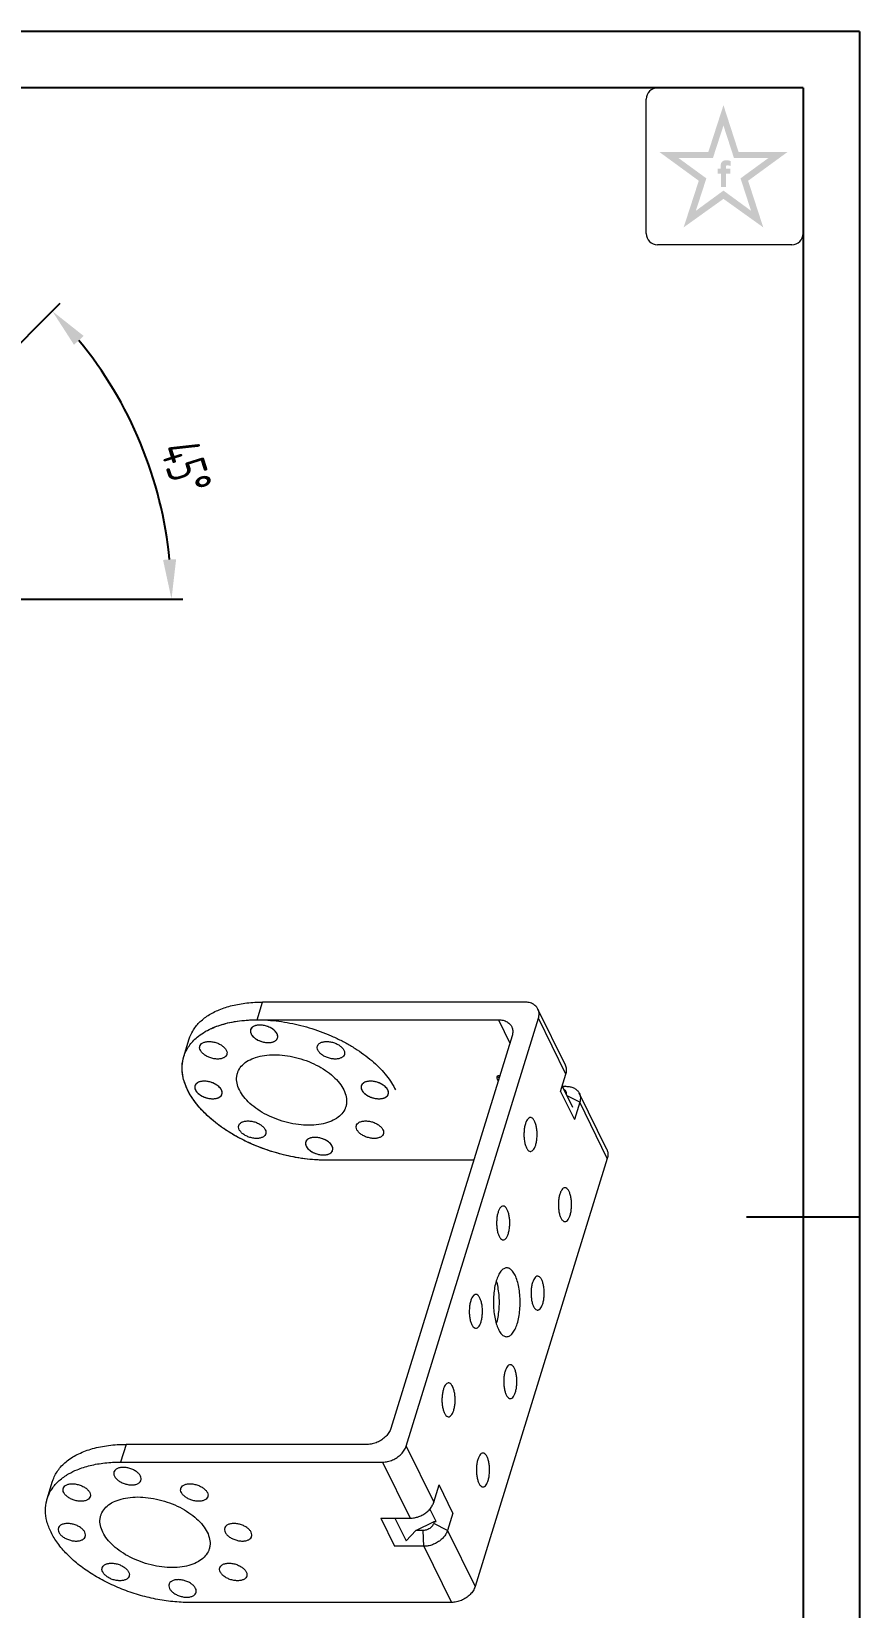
# Model space of a CAD drawing. Header units: inches. Extents: x -345 to 272, y -5 to 609.
# Drawn here: x 198.6 to 272, y 65.4 to 205 of the extents above; entities that cross this region are included whole.
import ezdxf

# ---------------------------------------------------------------- set-up
doc = ezdxf.new("R2010")
doc.units = ezdxf.units.IN
doc.header["$MEASUREMENT"] = 0
doc.header["$PDMODE"] = 3
doc.header["$PDSIZE"] = 0.3125
doc.layers.get('0').update_dxf_attribs({"linetype": 'CONTINUOUS'})
doc.layers.get('Defpoints').update_dxf_attribs({"linetype": 'CONTINUOUS'})
for name, color, linetype in [('02___PRT_ALL_AXES', 7, 'CONTINUOUS'), ('1轮廓实线层', 7, 'CONTINUOUS'), ('2细线层', 4, 'CONTINUOUS'), ('6文字层', 3, 'CONTINUOUS'), ('7标注层', 4, 'CONTINUOUS')]:
    doc.layers.add(name, color=color, linetype=linetype)
doc.styles.add('PC_TEXTSTYLE', font='ISOCP.SHX', dxfattribs={"width": 0.707, "bigfont": 'GBCBIG.SHX'})
doc.dimstyles.new('GB_LINEAR', dxfattribs={"dimtxt": 3.5, "dimasz": 3.5, "dimexe": 1, "dimexo": 0, "dimgap": 1.5, "dimtad": 1, "dimdsep": 46, "dimtxsty": 'PC_TEXTSTYLE', "dimcen": 0, "dimclrd": 256, "dimclrt": 3, "dimadec": 0, "dimazin": 2, "dimtp": 0.1, "dimtm": 0.1, "dimtfac": 0.71, "dimtdec": 3, "dimtmove": 0, "dimatfit": 3, "dimfxl": 1, "dimtfill": 1, "dimarcsym": 0})

# ---------------------------------------------------------------- blocks, each defined once
blk = doc.blocks.new('ZwmFrameMain_A4^_^无分区图框^_^landscape')
at = {"layer": '1轮廓实线层'}
for p, q in [((267, 200), (0, 200)), ((267, 200), (267, 0)), ((272, 100), (262, 100))]:
    blk.add_line(p, q, dxfattribs=at)
at = {"layer": '2细线层'}
for q in [(-25, 205), (272, -5)]:
    blk.add_line((272, 205), q, dxfattribs=at)
blk = doc.blocks.new('*D25')
at = {"layer": '7标注层', "color": 0, "lineweight": -2}
for p, q in [((193.36, 173.12), (201.19, 180.95)), ((197.41, 154.74), (212.05, 154.74))]:
    blk.add_line(p, q, dxfattribs=at)
at = {"layer": '7标注层', "lineweight": -2}
blk.add_arc((174.98, 154.74), 36.07, 5.5625, 39.4375, dxfattribs=at)
at = {"layer": '7标注层'}
for points in [[(203.27, 178.04), (202.41, 177.26), (200.49, 180.24)], [(210.3, 158.21), (211.46, 158.27), (211.05, 154.74)]]:
    blk.add_solid(points, dxfattribs=at)
at = {"layer": 'Defpoints', "color": 0}
for p in [(193.36, 173.12), (206.22, 172.77), (141.03, 154.74), (174.98, 154.74), (197.41, 154.74)]:
    blk.add_point(p, dxfattribs=at)
at = {"layer": '7标注层', "color": 3, "insert": (212.35, 166.41), "char_height": 3.5, "attachment_point": 5, "rotation": 287.3385, "style": 'PC_TEXTSTYLE', "bg_fill": 3, "box_fill_scale": 1.25, "bg_fill_color": 257, "bg_fill_transparency": 0}
blk.add_mtext('45%%d', dxfattribs=at)

msp = doc.modelspace()

# ---------------------------------------------------------------- hatches: boundary and pattern name
at = {"layer": '6文字层', "lineweight": 5}
h = msp.add_hatch(color=2, dxfattribs=at)
edge = h.paths.add_edge_path(flags=0)
edge.add_line((260.172, 192.419), (260.567, 192.419))
edge.add_line((260.567, 192.419), (260.567, 192.845))
edge.add_line((260.567, 192.845), (260.176, 192.845))
edge.add_line((260.176, 192.845), (260.176, 193.053))
edge.add_spline(control_points=[(260.176, 193.053), (260.176, 193.078), (260.175, 193.174), (260.364, 193.144), (260.482, 193.127), (260.549, 193.11), (260.577, 193.102)], knot_values=[0, 0, 0, 0, 1.4943482, 5.8188355, 8.4876202, 10.3632598, 10.3632598, 10.3632598, 10.3632598], degree=3, periodic=0)
edge.add_line((260.577, 193.102), (260.577, 193.539))
edge.add_spline(control_points=[(260.577, 193.539), (260.505, 193.556), (260.332, 193.597), (260.084, 193.618), (259.855, 193.514), (259.739, 193.37), (259.72, 193.26), (259.714, 193.229)], knot_values=[0, 0, 0, 0, 4.9341397, 11.9452686, 16.0265909, 21.3569295, 23.4510995, 23.4510995, 23.4510995, 23.4510995], degree=3, periodic=0)
edge.add_line((259.714, 193.229), (259.714, 192.845))
edge.add_line((259.714, 192.845), (259.428, 192.845))
edge.add_line((259.428, 192.845), (259.428, 192.419))
edge.add_line((259.428, 192.419), (259.717, 192.419))
edge.add_line((259.717, 192.419), (259.717, 191.229))
edge.add_line((259.717, 191.229), (260.172, 191.229))
edge.add_line((260.172, 191.229), (260.172, 192.419))
h.paths.add_polyline_path([(265.628, 194.333), (261.288, 194.333), (259.948, 198.473), (258.608, 194.333), (254.268, 194.333), (257.762, 191.785), (256.422, 187.656), (259.948, 190.181), (263.474, 187.656), (262.134, 191.785)])
h.paths.add_polyline_path([(261.461, 191.997), (262.394, 189.124), (259.948, 190.914), (257.502, 189.124), (258.434, 191.997), (255.981, 193.786), (259.012, 193.786), (259.948, 196.673), (260.883, 193.786), (263.915, 193.786)], flags=16)

# ---------------------------------------------------------------- linework, layer by layer
at = {"color": 7, "linetype": 'Continuous', "lineweight": 5}
for p, q in [((218.64, 117.487), (219.125, 119.053)), ((242.335, 119.053), (219.125, 119.053)), ((218.64, 117.487), (240.009, 117.487)), ((231.842, 79.73), (243.558, 117.643)), ((240.009, 117.487), (241.026, 115.414)), ((245.956, 113.464), (243.516, 118.436)), ((245.998, 112.671), (243.558, 117.643)), ((241.231, 116.077), (230.484, 81.297)), ((212.137, 114.223), (212.621, 115.79)), ((240.13, 112.514), (239.93, 112.514)), ((239.995, 112.076), (239.941, 112.186)), ((239.941, 112.186), (240.003, 112.105)), ((245.522, 111.132), (245.998, 112.671)), ((245.522, 111.132), (246.743, 108.645)), ((245.671, 111.614), (246.589, 109.745)), ((245.681, 111.594), (245.996, 111.594)), ((245.996, 111.594), (245.721, 111.513)), ((247.218, 110.184), (246.093, 110.754)), ((249.616, 106.004), (247.176, 110.977)), ((247.218, 110.184), (246.743, 108.645)), ((249.658, 105.211), (247.218, 110.184)), ((237.825, 105.055), (224.741, 105.055)), ((249.658, 105.211), (237.942, 67.298)), ((207.021, 79.887), (206.537, 78.32)), ((228.39, 79.887), (207.021, 79.887)), ((231.842, 79.73), (234.282, 74.758)), ((206.537, 78.32), (229.748, 78.32)), ((229.748, 78.32), (232.188, 73.348)), ((234.282, 74.758), (234.757, 76.296)), ((235.977, 73.81), (234.757, 76.296)), ((234.495, 73.059), (233.948, 74.173)), ((229.595, 73.348), (232.188, 73.348)), ((229.595, 73.348), (230.815, 70.861)), ((230.839, 73.348), (231.824, 71.341)), ((232.681, 72.266), (234.331, 73.07)), ((234.331, 73.07), (234.276, 72.893)), ((235.502, 72.271), (234.276, 72.893)), ((234.331, 73.07), (234.495, 73.059)), ((235.977, 73.81), (235.502, 72.271)), ((231.824, 71.341), (232.681, 72.266)), ((233.345, 72.266), (232.681, 72.266)), ((233.408, 70.861), (233.345, 72.266)), ((235.502, 72.271), (237.942, 67.298)), ((233.408, 70.861), (230.815, 70.861)), ((233.408, 70.861), (235.849, 65.888)), ((235.849, 65.888), (212.638, 65.888))]:
    msp.add_line(p, q, dxfattribs=at)
for points, start_tangent, end_tangent in [([(212.621, 115.789), (212.931, 116.492), (213.505, 117.233), (214.293, 117.866), (215.277, 118.377), (216.426, 118.749), (217.722, 118.977), (219.125, 119.053)], (0.2956249, 0.9553041), (1, 0)), ([(243.516, 118.436), (243.38, 118.64), (243.106, 118.865), (242.75, 119.005), (242.335, 119.053)], (-0.4412958, 0.8973617), (-1, 0)), ([(214.036, 116.439), (214.23, 116.546), (214.896, 116.851), (215.631, 117.1), (216.429, 117.288), (217.281, 117.415), (218.178, 117.479), (219.111, 117.479), (220.07, 117.415), (221.046, 117.288), (222.029, 117.1), (223.008, 116.851), (223.974, 116.546), (224.917, 116.186), (225.826, 115.776), (226.693, 115.32), (227.508, 114.822), (228.264, 114.287), (228.952, 113.722), (229.566, 113.132), (230.099, 112.522), (230.546, 111.9), (230.901, 111.271)], (0.8652904, 0.5012709), (0.4405427, -0.8977317)), ([(214.036, 116.439), (214.444, 116.654), (215.674, 117.112), (217.087, 117.392), (218.64, 117.487)], (0.8653566, 0.5011566), (1, 0)), ([(240.009, 117.487), (240.423, 117.439), (240.78, 117.298), (241.054, 117.074), (241.189, 116.869)], (1, 0), (0.4412958, -0.8973617)), ([(243.558, 117.643), (243.614, 118.008), (243.553, 118.348), (243.516, 118.436)], (0.2952474, 0.9554208), (-0.4412958, 0.8973617)), ([(212.137, 114.224), (212.189, 114.379), (212.674, 115.266), (213.434, 116.032), (214.036, 116.439)], (0.2945549, 0.9556346), (0.8653566, 0.5011566)), ([(220.402, 116.244), (220.305, 116.395), (220.168, 116.541), (219.996, 116.675), (219.795, 116.793), (219.573, 116.89), (219.339, 116.961), (219.101, 117.006), (218.869, 117.021), (218.652, 117.006), (218.458, 116.961), (218.294, 116.89), (218.167, 116.793), (218.081, 116.675), (218.041, 116.541), (218.047, 116.395), (218.099, 116.244)], (-0.4405427, 0.8977317), (0.4405427, -0.8977317)), ([(218.057, 116.613), (218.038, 116.462), (218.099, 116.244)], (-0.2912948, -0.9566333), (0.4405427, -0.8977317)), ([(220.402, 116.244), (220.248, 116.462), (220.013, 116.664), (219.716, 116.831), (219.382, 116.95), (219.037, 117.013), (218.709, 117.013), (218.425, 116.95), (218.208, 116.831), (218.076, 116.664), (218.057, 116.613)], (-0.4405427, 0.8977317), (-0.2912948, -0.9566333)), ([(218.099, 116.244), (218.253, 116.025), (218.488, 115.823), (218.785, 115.656), (219.119, 115.537), (219.464, 115.474), (219.792, 115.474), (220.076, 115.537), (220.293, 115.656), (220.425, 115.823), (220.445, 115.874)], (0.4405427, -0.8977317), (0.2912948, 0.9566333)), ([(218.099, 116.244), (218.196, 116.092), (218.333, 115.946), (218.505, 115.812), (218.706, 115.694), (218.928, 115.597), (219.162, 115.526), (219.4, 115.481), (219.632, 115.467), (219.849, 115.481), (220.043, 115.526), (220.207, 115.597), (220.334, 115.694), (220.42, 115.812), (220.46, 115.946), (220.454, 116.092), (220.402, 116.244)], (0.4405427, -0.8977317), (-0.4405427, 0.8977317)), ([(220.445, 115.874), (220.463, 116.025), (220.402, 116.244)], (0.2912948, 0.9566333), (-0.4405427, 0.8977317)), ([(241.189, 116.869), (241.227, 116.782), (241.288, 116.442), (241.231, 116.077)], (0.4412958, -0.8973617), (-0.2952474, -0.9554208)), ([(212.48, 111.271), (212.09, 112.35), (211.992, 113.397), (212.137, 114.224)], (-0.4405427, 0.8977317), (0.2945549, 0.9556346)), ([(212.48, 111.271), (212.219, 111.9), (212.055, 112.522), (211.989, 113.132), (212.024, 113.722), (212.137, 114.224)], (-0.4405427, 0.8977317), (0.2952701, 0.9554138)), ([(216.89, 112.754), (216.991, 113.006), (217.334, 113.479), (217.845, 113.868), (218.504, 114.156), (219.285, 114.334), (220.158, 114.394)], (0.2951242, 0.9554589), (1, 0)), ([(220.158, 114.394), (221.09, 114.334), (222.046, 114.156), (222.988, 113.868), (223.88, 113.479), (224.688, 113.006), (225.38, 112.466), (225.931, 111.88), (226.319, 111.271), (226.529, 110.661), (226.553, 110.075), (226.492, 109.787)], (1, 0), (-0.2951242, -0.9554589)), ([(245.998, 112.671), (246.053, 112.984), (246.023, 113.282), (245.956, 113.463)], (0.2952474, 0.9554208), (-0.4400203, 0.8979878)), ([(215.474, 111.271), (215.377, 111.422), (215.24, 111.568), (215.068, 111.702), (214.867, 111.82), (214.645, 111.917), (214.411, 111.989), (214.173, 112.033), (213.941, 112.048), (213.724, 112.033), (213.53, 111.989), (213.366, 111.917), (213.239, 111.82), (213.153, 111.702), (213.113, 111.568), (213.119, 111.422), (213.171, 111.271)], (-0.4405427, 0.8977317), (0.4405427, -0.8977317)), ([(215.474, 111.271), (215.32, 111.49), (215.085, 111.691), (214.788, 111.858), (214.454, 111.977), (214.109, 112.04), (213.781, 112.04), (213.497, 111.977), (213.28, 111.858), (213.148, 111.691), (213.128, 111.64)], (-0.4405427, 0.8977317), (-0.2912948, -0.9566333)), ([(223.224, 108.147), (222.291, 108.207), (221.336, 108.385), (220.394, 108.673), (219.502, 109.062), (218.694, 109.535), (218.001, 110.075), (217.451, 110.661), (217.063, 111.271), (216.852, 111.88), (216.828, 112.466), (216.89, 112.754)], (-1, 0), (0.2951242, 0.9554589)), ([(230.211, 111.271), (230.114, 111.422), (229.977, 111.568), (229.805, 111.702), (229.604, 111.82), (229.382, 111.917), (229.148, 111.989), (228.91, 112.033), (228.678, 112.048), (228.461, 112.033), (228.266, 111.989), (228.103, 111.917), (227.976, 111.82), (227.89, 111.702), (227.85, 111.568), (227.856, 111.422), (227.908, 111.271)], (-0.4405427, 0.8977317), (0.4405427, -0.8977317)), ([(230.211, 111.271), (230.057, 111.49), (229.822, 111.691), (229.525, 111.858), (229.191, 111.977), (228.846, 112.04), (228.518, 112.04), (228.234, 111.977), (228.017, 111.858), (227.885, 111.691), (227.865, 111.64)], (-0.4405427, 0.8977317), (-0.2912948, -0.9566333)), ([(239.941, 112.186), (239.903, 112.292), (239.895, 112.401), (239.93, 112.514)], (-0.440438, 0.897783), (0.488938, 0.8723185)), ([(239.93, 112.514), (239.969, 112.448), (240.027, 112.372), (240.07, 112.321)], (0.4405831, -0.8977118), (0.6716634, -0.7408565)), ([(224.741, 105.055), (223.096, 105.149), (221.407, 105.429), (219.727, 105.887), (218.107, 106.509), (216.596, 107.275), (215.239, 108.163), (214.079, 109.145), (213.15, 110.191), (212.48, 111.271)], (-1, 0), (-0.4405427, 0.8977317)), ([(224.741, 105.055), (224.271, 105.063), (223.311, 105.126), (222.335, 105.253), (221.353, 105.441), (220.373, 105.69), (219.408, 105.995), (218.465, 106.355), (217.556, 106.765), (216.689, 107.222), (215.874, 107.72), (215.118, 108.254), (214.43, 108.819), (213.816, 109.41), (213.283, 110.019), (212.836, 110.642), (212.48, 111.271)], (-1, -0.0000008), (-0.4405427, 0.8977317)), ([(213.128, 111.64), (213.11, 111.49), (213.171, 111.271)], (-0.2912948, -0.9566333), (0.4405427, -0.8977317)), ([(213.171, 111.271), (213.325, 111.052), (213.56, 110.851), (213.857, 110.683), (214.191, 110.564), (214.536, 110.502), (214.864, 110.502), (215.148, 110.564), (215.365, 110.683), (215.497, 110.851), (215.516, 110.901)], (0.4405427, -0.8977317), (0.2912948, 0.9566333)), ([(213.171, 111.271), (213.268, 111.119), (213.405, 110.973), (213.577, 110.839), (213.778, 110.721), (214, 110.625), (214.234, 110.553), (214.472, 110.509), (214.704, 110.494), (214.921, 110.509), (215.115, 110.553), (215.279, 110.625), (215.406, 110.721), (215.492, 110.839), (215.532, 110.973), (215.526, 111.119), (215.474, 111.271)], (0.4405427, -0.8977317), (-0.4405427, 0.8977317)), ([(215.516, 110.901), (215.534, 111.052), (215.474, 111.271)], (0.2912948, 0.9566333), (-0.4405427, 0.8977317)), ([(227.865, 111.64), (227.847, 111.49), (227.908, 111.271)], (-0.2912948, -0.9566333), (0.4405427, -0.8977317)), ([(227.908, 111.271), (228.062, 111.052), (228.297, 110.851), (228.594, 110.683), (228.928, 110.564), (229.273, 110.502), (229.601, 110.502), (229.884, 110.564), (230.101, 110.683), (230.234, 110.851), (230.253, 110.901)], (0.4405427, -0.8977317), (0.2912948, 0.9566333)), ([(227.908, 111.271), (228.005, 111.119), (228.142, 110.973), (228.314, 110.839), (228.515, 110.721), (228.737, 110.625), (228.971, 110.553), (229.209, 110.509), (229.441, 110.494), (229.658, 110.509), (229.852, 110.553), (230.016, 110.625), (230.143, 110.721), (230.228, 110.839), (230.269, 110.973), (230.263, 111.119), (230.211, 111.271)], (0.4405427, -0.8977317), (-0.4405427, 0.8977317)), ([(230.253, 110.901), (230.271, 111.052), (230.211, 111.271)], (0.2912948, 0.9566333), (-0.4405427, 0.8977317)), ([(245.813, 111.335), (245.866, 111.296), (245.952, 111.196), (246.003, 111.077), (246.016, 110.945), (246.015, 110.92)], (0.8400648, -0.5424861), (-0.0910843, -0.9958432)), ([(245.996, 111.594), (246.354, 111.559), (246.672, 111.454), (246.934, 111.286), (247.128, 111.063), (247.176, 110.977)], (1, 0), (0.439998, -0.8979987)), ([(247.176, 110.977), (247.243, 110.796), (247.273, 110.498), (247.218, 110.184)], (0.439998, -0.8979987), (-0.2952474, -0.9554208)), ([(226.492, 109.787), (226.391, 109.535), (226.047, 109.062), (225.537, 108.673), (224.878, 108.385), (224.097, 108.207), (223.224, 108.147)], (-0.2951242, -0.9554589), (-1, 0)), ([(225.283, 106.298), (225.186, 106.449), (225.049, 106.595), (224.877, 106.729), (224.676, 106.847), (224.454, 106.944), (224.22, 107.016), (223.982, 107.06), (223.75, 107.075), (223.533, 107.06), (223.338, 107.016), (223.175, 106.944), (223.047, 106.847), (222.962, 106.729), (222.922, 106.595), (222.928, 106.449), (222.98, 106.298)], (-0.4405427, 0.8977317), (0.4405427, -0.8977317)), ([(222.937, 106.667), (222.919, 106.517), (222.98, 106.298)], (-0.2912948, -0.9566333), (0.4405427, -0.8977317)), ([(225.283, 106.298), (225.128, 106.517), (224.894, 106.718), (224.597, 106.885), (224.263, 107.005), (223.918, 107.067), (223.59, 107.067), (223.306, 107.005), (223.089, 106.885), (222.957, 106.718), (222.937, 106.667)], (-0.4405427, 0.8977317), (-0.2912948, -0.9566333)), ([(222.98, 106.298), (223.134, 106.079), (223.369, 105.878), (223.665, 105.711), (224, 105.591), (224.345, 105.529), (224.672, 105.529), (224.956, 105.591), (225.173, 105.711), (225.306, 105.878), (225.325, 105.929)], (0.4405427, -0.8977317), (0.2912948, 0.9566333)), ([(222.98, 106.298), (223.076, 106.146), (223.213, 106), (223.386, 105.866), (223.587, 105.748), (223.809, 105.652), (224.043, 105.58), (224.281, 105.536), (224.513, 105.521), (224.73, 105.536), (224.924, 105.58), (225.088, 105.652), (225.215, 105.748), (225.3, 105.866), (225.341, 106), (225.335, 106.146), (225.283, 106.298)], (0.4405427, -0.8977317), (-0.4405427, 0.8977317)), ([(225.325, 105.929), (225.343, 106.079), (225.283, 106.298)], (0.2912948, 0.9566333), (-0.4405427, 0.8977317)), ([(249.616, 106.004), (249.654, 105.916), (249.715, 105.576), (249.658, 105.211)], (0.4412958, -0.8973617), (-0.2952474, -0.9554208)), ([(230.484, 81.297), (230.314, 80.932), (230.044, 80.592), (229.69, 80.3), (229.277, 80.076), (228.834, 79.935), (228.39, 79.887)], (-0.2952474, -0.9554208), (-1, 0)), ([(229.748, 78.32), (230.192, 78.368), (230.635, 78.509), (231.048, 78.733), (231.402, 79.025), (231.672, 79.365), (231.842, 79.73)], (1, 0), (0.2952474, 0.9554208)), ([(201.938, 77.275), (202.69, 77.644), (203.838, 78.016), (205.135, 78.244), (206.537, 78.32)], (0.8657034, 0.5005573), (1, 0)), ([(200.033, 75.056), (200.343, 75.759), (200.918, 76.5), (201.705, 77.133), (201.938, 77.275)], (0.2956249, 0.9553041), (0.8657034, 0.5005573)), ([(205.953, 77.447), (205.935, 77.296), (205.996, 77.077)], (-0.2914576, -0.9565838), (0.4405427, -0.8977317)), ([(208.299, 77.077), (208.145, 77.296), (207.909, 77.498), (207.614, 77.664), (207.277, 77.784), (206.935, 77.846), (206.605, 77.846), (206.323, 77.784), (206.105, 77.664), (205.973, 77.498), (205.953, 77.447)], (-0.4405427, 0.8977317), (-0.2914576, -0.9565838)), ([(205.996, 77.077), (206.15, 76.858), (206.385, 76.657), (206.681, 76.49), (207.017, 76.37), (207.36, 76.308), (207.69, 76.308), (207.971, 76.37), (208.19, 76.49), (208.322, 76.657), (208.341, 76.708)], (0.4405427, -0.8977317), (0.2914576, 0.9565838)), ([(208.341, 76.708), (208.359, 76.858), (208.299, 77.077)], (0.2914576, 0.9565838), (-0.4405427, 0.8977317)), ([(201.5, 75.621), (201.44, 75.839), (201.458, 75.99)], (-0.4405427, 0.8977317), (0.2914571, 0.9565839)), ([(201.458, 75.99), (201.477, 76.041), (201.609, 76.208), (201.827, 76.328), (202.109, 76.39), (202.439, 76.39), (202.782, 76.328), (203.118, 76.208), (203.413, 76.041), (203.649, 75.839), (203.803, 75.621)], (0.2914571, 0.9565839), (0.4405427, -0.8977317)), ([(203.846, 75.251), (203.826, 75.2), (203.694, 75.034), (203.476, 74.914), (203.194, 74.852), (202.864, 74.852), (202.521, 74.914), (202.185, 75.034), (201.89, 75.2), (201.654, 75.402), (201.5, 75.621)], (-0.2914571, -0.9565839), (-0.4405427, 0.8977317)), ([(203.803, 75.621), (203.864, 75.402), (203.846, 75.251)], (0.4405427, -0.8977317), (-0.2914571, -0.9565839)), ([(211.921, 75.621), (211.86, 75.839), (211.878, 75.99)], (-0.4405427, 0.8977317), (0.2914571, 0.9565839)), ([(211.878, 75.99), (211.898, 76.041), (212.03, 76.208), (212.248, 76.328), (212.53, 76.39), (212.86, 76.39), (213.203, 76.328), (213.539, 76.208), (213.834, 76.041), (214.07, 75.839), (214.224, 75.621)], (0.2914571, 0.9565839), (0.4405427, -0.8977317)), ([(214.266, 75.251), (214.247, 75.2), (214.115, 75.034), (213.897, 74.914), (213.615, 74.852), (213.285, 74.852), (212.942, 74.914), (212.606, 75.034), (212.311, 75.2), (212.075, 75.402), (211.921, 75.621)], (-0.2914571, -0.9565839), (-0.4405427, 0.8977317)), ([(214.224, 75.621), (214.284, 75.402), (214.266, 75.251)], (0.4405427, -0.8977317), (-0.2914571, -0.9565839)), ([(200.377, 72.104), (200.013, 73.076), (199.885, 74.027), (199.996, 74.925), (200.033, 75.056)], (-0.4405427, 0.8977317), (0.2956249, 0.9553041)), ([(204.787, 73.588), (204.888, 73.84), (205.231, 74.313), (205.742, 74.701), (206.4, 74.99), (207.181, 75.168), (208.055, 75.228)], (0.2951242, 0.9554589), (1, 0)), ([(208.055, 75.228), (208.987, 75.168), (209.943, 74.99), (210.884, 74.701), (211.776, 74.313), (212.584, 73.84), (213.277, 73.3), (213.828, 72.714), (214.216, 72.104), (214.426, 71.495), (214.45, 70.909), (214.388, 70.621)], (1, 0), (-0.2951242, -0.9554589)), ([(232.188, 73.348), (232.568, 73.383), (232.951, 73.487), (233.317, 73.655), (233.648, 73.878), (233.929, 74.146), (234.143, 74.444), (234.282, 74.758)], (1, 0), (0.2952474, 0.9554208)), ([(203.37, 72.104), (203.216, 72.323), (202.981, 72.525), (202.686, 72.691), (202.349, 72.811), (202.007, 72.873), (201.677, 72.873), (201.395, 72.811), (201.177, 72.691), (201.045, 72.525), (201.025, 72.474)], (-0.4405427, 0.8977317), (-0.2914576, -0.9565838)), ([(211.12, 68.981), (210.188, 69.041), (209.233, 69.218), (208.291, 69.507), (207.399, 69.896), (206.591, 70.369), (205.898, 70.909), (205.347, 71.495), (204.959, 72.104), (204.749, 72.714), (204.725, 73.3), (204.787, 73.588)], (-1, 0), (0.2951242, 0.9554589)), ([(218.107, 72.104), (217.953, 72.323), (217.718, 72.525), (217.423, 72.691), (217.086, 72.811), (216.744, 72.873), (216.414, 72.873), (216.132, 72.811), (215.913, 72.691), (215.782, 72.525), (215.762, 72.474)], (-0.4405427, 0.8977317), (-0.2914576, -0.9565838)), ([(234.276, 72.893), (234.215, 72.754), (234.119, 72.621), (233.995, 72.502), (233.847, 72.403), (233.684, 72.328), (233.514, 72.282), (233.345, 72.266)], (-0.2952473, -0.9554209), (-1, 0)), ([(212.638, 65.888), (211.161, 65.965), (209.64, 66.193), (208.126, 66.565), (206.64, 67.076), (205.232, 67.709), (203.93, 68.45), (202.764, 69.284), (201.772, 70.182), (200.967, 71.133), (200.377, 72.104)], (-1, 0), (-0.4405427, 0.8977317)), ([(201.025, 72.474), (201.007, 72.323), (201.068, 72.104)], (-0.2914576, -0.9565838), (0.4405427, -0.8977317)), ([(201.068, 72.104), (201.222, 71.886), (201.457, 71.684), (201.753, 71.517), (202.089, 71.397), (202.431, 71.335), (202.761, 71.335), (203.043, 71.397), (203.262, 71.517), (203.394, 71.684), (203.413, 71.735)], (0.4405427, -0.8977317), (0.2914576, 0.9565838)), ([(203.413, 71.735), (203.431, 71.886), (203.37, 72.104)], (0.2914576, 0.9565838), (-0.4405427, 0.8977317)), ([(215.762, 72.474), (215.744, 72.323), (215.805, 72.104)], (-0.2914576, -0.9565838), (0.4405427, -0.8977317)), ([(215.805, 72.104), (215.959, 71.886), (216.194, 71.684), (216.489, 71.517), (216.826, 71.397), (217.168, 71.335), (217.498, 71.335), (217.78, 71.397), (217.999, 71.517), (218.131, 71.684), (218.15, 71.735)], (0.4405427, -0.8977317), (0.2914576, 0.9565838)), ([(218.15, 71.735), (218.168, 71.886), (218.107, 72.104)], (0.2914576, 0.9565838), (-0.4405427, 0.8977317)), ([(235.502, 72.271), (235.363, 71.957), (235.149, 71.659), (234.869, 71.392), (234.537, 71.169), (234.171, 71.001), (233.788, 70.896), (233.408, 70.861)], (-0.2952474, -0.9554208), (-1, 0)), ([(214.388, 70.621), (214.287, 70.369), (213.944, 69.896), (213.433, 69.507), (212.775, 69.218), (211.994, 69.041), (211.12, 68.981)], (-0.2951242, -0.9554589), (-1, 0)), ([(204.951, 68.588), (204.891, 68.807), (204.909, 68.957)], (-0.4405427, 0.8977317), (0.2914571, 0.9565839)), ([(204.909, 68.957), (204.928, 69.008), (205.06, 69.175), (205.279, 69.295), (205.561, 69.357), (205.89, 69.357), (206.233, 69.295), (206.569, 69.175), (206.865, 69.008), (207.1, 68.807), (207.254, 68.588)], (0.2914571, 0.9565839), (0.4405427, -0.8977317)), ([(207.297, 68.219), (207.277, 68.167), (207.145, 68.001), (206.927, 67.881), (206.645, 67.819), (206.315, 67.819), (205.973, 67.881), (205.636, 68.001), (205.341, 68.167), (205.105, 68.369), (204.951, 68.588)], (-0.2914571, -0.9565839), (-0.4405427, 0.8977317)), ([(207.254, 68.588), (207.315, 68.369), (207.297, 68.219)], (0.4405427, -0.8977317), (-0.2914571, -0.9565839)), ([(215.372, 68.588), (215.311, 68.807), (215.33, 68.957)], (-0.4405427, 0.8977317), (0.2914571, 0.9565839)), ([(215.33, 68.957), (215.349, 69.008), (215.481, 69.175), (215.699, 69.295), (215.981, 69.357), (216.311, 69.357), (216.654, 69.295), (216.99, 69.175), (217.285, 69.008), (217.521, 68.807), (217.675, 68.588)], (0.2914571, 0.9565839), (0.4405427, -0.8977317)), ([(217.717, 68.219), (217.698, 68.167), (217.566, 68.001), (217.348, 67.881), (217.066, 67.819), (216.736, 67.819), (216.393, 67.881), (216.057, 68.001), (215.762, 68.167), (215.526, 68.369), (215.372, 68.588)], (-0.2914571, -0.9565839), (-0.4405427, 0.8977317)), ([(217.675, 68.588), (217.736, 68.369), (217.717, 68.219)], (0.4405427, -0.8977317), (-0.2914571, -0.9565839)), ([(210.834, 67.501), (210.816, 67.35), (210.877, 67.131)], (-0.2914576, -0.9565838), (0.4405427, -0.8977317)), ([(213.179, 67.131), (213.025, 67.35), (212.79, 67.552), (212.494, 67.718), (212.158, 67.839), (211.815, 67.9), (211.486, 67.9), (211.204, 67.839), (210.985, 67.718), (210.853, 67.552), (210.834, 67.501)], (-0.4405427, 0.8977317), (-0.2914576, -0.9565838)), ([(210.877, 67.131), (211.03, 66.913), (211.266, 66.711), (211.561, 66.545), (211.898, 66.424), (212.24, 66.362), (212.57, 66.362), (212.852, 66.424), (213.07, 66.545), (213.202, 66.711), (213.222, 66.762)], (0.4405427, -0.8977317), (0.2914576, 0.9565838)), ([(213.222, 66.762), (213.24, 66.913), (213.179, 67.131)], (0.2914576, 0.9565838), (-0.4405427, 0.8977317)), ([(237.942, 67.298), (237.773, 66.933), (237.502, 66.593), (237.149, 66.301), (236.736, 66.077), (236.293, 65.936), (235.849, 65.888)], (-0.2952474, -0.9554208), (-1, 0))]:
    msp.add_spline(points, degree=3, dxfattribs=dict(at, start_tangent=start_tangent, end_tangent=end_tangent))
at = {"layer": '02___PRT_ALL_AXES', "color": 7, "linetype": 'Continuous', "lineweight": 5}
msp.add_line((200.033, 75.057), (200.517, 76.623), dxfattribs=at)
for points, start_tangent, end_tangent in [([(213.604, 114.787), (213.543, 115.006), (213.561, 115.156)], (-0.4405427, 0.8977317), (0.2912948, 0.9566333)), ([(213.561, 115.156), (213.58, 115.207), (213.713, 115.374), (213.93, 115.494), (214.214, 115.556), (214.541, 115.556), (214.886, 115.494), (215.221, 115.374), (215.517, 115.207), (215.752, 115.006), (215.906, 114.787)], (0.2912948, 0.9566333), (0.4405427, -0.8977317)), ([(215.949, 114.418), (215.93, 114.367), (215.797, 114.2), (215.58, 114.08), (215.296, 114.018), (214.969, 114.018), (214.624, 114.08), (214.289, 114.2), (213.993, 114.367), (213.758, 114.568), (213.604, 114.787)], (-0.2912948, -0.9566333), (-0.4405427, 0.8977317)), ([(215.906, 114.787), (215.967, 114.568), (215.949, 114.418)], (0.4405427, -0.8977317), (-0.2912948, -0.9566333)), ([(224.024, 114.787), (223.963, 115.006), (223.982, 115.156)], (-0.4405427, 0.8977317), (0.2912948, 0.9566333)), ([(223.982, 115.156), (224.001, 115.207), (224.133, 115.374), (224.35, 115.494), (224.634, 115.556), (224.962, 115.556), (225.307, 115.494), (225.641, 115.374), (225.938, 115.207), (226.173, 115.006), (226.327, 114.787)], (0.2912948, 0.9566333), (0.4405427, -0.8977317)), ([(226.37, 114.418), (226.35, 114.367), (226.218, 114.2), (226.001, 114.08), (225.717, 114.018), (225.389, 114.018), (225.044, 114.08), (224.71, 114.2), (224.413, 114.367), (224.178, 114.568), (224.024, 114.787)], (-0.2912948, -0.9566333), (-0.4405427, 0.8977317)), ([(226.327, 114.787), (226.388, 114.568), (226.37, 114.418)], (0.4405427, -0.8977317), (-0.2912948, -0.9566333)), ([(217.055, 107.754), (216.994, 107.973), (217.012, 108.124)], (-0.4405427, 0.8977317), (0.2912948, 0.9566333)), ([(217.012, 108.124), (217.031, 108.174), (217.164, 108.342), (217.381, 108.461), (217.665, 108.523), (217.993, 108.523), (218.338, 108.461), (218.672, 108.342), (218.969, 108.174), (219.203, 107.973), (219.357, 107.754)], (0.2912948, 0.9566333), (0.4405427, -0.8977317)), ([(219.4, 107.385), (219.381, 107.334), (219.248, 107.167), (219.031, 107.048), (218.747, 106.985), (218.42, 106.985), (218.075, 107.048), (217.74, 107.167), (217.444, 107.334), (217.209, 107.535), (217.055, 107.754)], (-0.2912948, -0.9566333), (-0.4405427, 0.8977317)), ([(219.357, 107.754), (219.418, 107.535), (219.4, 107.385)], (0.4405427, -0.8977317), (-0.2912948, -0.9566333)), ([(227.475, 107.754), (227.415, 107.973), (227.433, 108.124)], (-0.4405427, 0.8977317), (0.2912948, 0.9566333)), ([(227.433, 108.124), (227.452, 108.174), (227.585, 108.342), (227.802, 108.461), (228.085, 108.523), (228.413, 108.523), (228.758, 108.461), (229.093, 108.342), (229.389, 108.174), (229.624, 107.973), (229.778, 107.754)], (0.2912948, 0.9566333), (0.4405427, -0.8977317)), ([(229.821, 107.385), (229.801, 107.334), (229.669, 107.167), (229.452, 107.048), (229.168, 106.985), (228.84, 106.985), (228.495, 107.048), (228.161, 107.167), (227.864, 107.334), (227.629, 107.535), (227.475, 107.754)], (-0.2912948, -0.9566333), (-0.4405427, 0.8977317)), ([(229.778, 107.754), (229.839, 107.535), (229.821, 107.385)], (0.4405427, -0.8977317), (-0.2912948, -0.9566333)), ([(242.856, 108.827), (242.789, 108.819), (242.641, 108.724), (242.508, 108.534), (242.398, 108.261), (242.32, 107.925), (242.278, 107.549), (242.275, 107.157), (242.312, 106.777), (242.387, 106.435), (242.493, 106.154)], (-0.9999819, 0.0060243), (0.4405427, -0.8977317)), ([(243.219, 108.504), (243.088, 108.705), (242.941, 108.813), (242.856, 108.827)], (-0.4405427, 0.8977317), (-0.9999819, 0.0060243)), ([(242.856, 105.83), (242.923, 105.839), (243.07, 105.934), (243.204, 106.124), (243.313, 106.396), (243.392, 106.732), (243.434, 107.109), (243.436, 107.5), (243.399, 107.88), (243.325, 108.222), (243.219, 108.504)], (0.9999819, -0.0060243), (-0.4405427, 0.8977317)), ([(242.493, 106.154), (242.623, 105.952), (242.77, 105.845), (242.856, 105.83)], (0.4405427, -0.8977317), (0.9999819, -0.0060243)), ([(245.906, 102.611), (245.839, 102.603), (245.691, 102.508), (245.558, 102.317), (245.449, 102.045), (245.37, 101.709), (245.328, 101.333), (245.326, 100.941), (245.363, 100.561), (245.437, 100.219), (245.543, 99.938)], (-0.9999819, 0.0060243), (0.4405427, -0.8977317)), ([(246.269, 102.288), (246.138, 102.489), (245.992, 102.596), (245.906, 102.611)], (-0.4405427, 0.8977317), (-0.9999819, 0.0060243)), ([(245.906, 99.614), (245.973, 99.623), (246.121, 99.718), (246.254, 99.908), (246.364, 100.18), (246.442, 100.516), (246.484, 100.893), (246.486, 101.284), (246.449, 101.664), (246.375, 102.006), (246.269, 102.288)], (0.9999819, -0.0060243), (-0.4405427, 0.8977317)), ([(240.435, 100.994), (240.368, 100.986), (240.22, 100.89), (240.087, 100.7), (239.977, 100.428), (239.899, 100.092), (239.857, 99.715), (239.855, 99.324), (239.892, 98.944), (239.966, 98.602), (240.072, 98.321)], (-0.9999819, 0.0060243), (0.4405427, -0.8977317)), ([(240.798, 100.67), (240.667, 100.872), (240.521, 100.979), (240.435, 100.994)], (-0.4405427, 0.8977317), (-0.9999819, 0.0060243)), ([(240.435, 97.997), (240.502, 98.005), (240.65, 98.101), (240.783, 98.291), (240.893, 98.563), (240.971, 98.899), (241.013, 99.275), (241.015, 99.667), (240.978, 100.047), (240.904, 100.389), (240.798, 100.67)], (0.9999819, -0.0060243), (-0.4405427, 0.8977317)), ([(245.543, 99.938), (245.674, 99.736), (245.82, 99.629), (245.906, 99.614)], (0.4405427, -0.8977317), (0.9999819, -0.0060243)), ([(240.072, 98.321), (240.203, 98.119), (240.349, 98.012), (240.435, 97.997)], (0.4405427, -0.8977317), (0.9999819, -0.0060243)), ([(240.75, 95.521), (240.747, 95.521), (240.483, 95.443), (240.232, 95.216), (240.007, 94.851), (239.82, 94.367), (239.679, 93.788), (239.591, 93.142), (239.562, 92.463), (239.593, 91.785), (239.681, 91.141), (239.823, 90.563), (240.012, 90.082)], (-0.9999996, 0.0009023), (0.4405427, -0.8977317)), ([(241.488, 94.86), (241.263, 95.222), (241.011, 95.446), (240.75, 95.521)], (-0.4405427, 0.8977317), (-0.9999996, 0.0009023)), ([(239.83, 90.549), (239.838, 90.575), (239.979, 91.154), (240.066, 91.799), (240.096, 92.478), (240.065, 93.157), (239.977, 93.801), (239.835, 94.378), (239.83, 94.392)], (0.3007874, 0.9536912), (-0.3008586, 0.9536688)), ([(240.75, 89.421), (240.753, 89.421), (241.017, 89.499), (241.268, 89.726), (241.493, 90.091), (241.68, 90.575), (241.821, 91.154), (241.909, 91.799), (241.938, 92.478), (241.907, 93.157), (241.819, 93.801), (241.677, 94.378), (241.488, 94.86)], (0.9999996, -0.0009023), (-0.4405427, 0.8977317)), ([(243.485, 94.778), (243.419, 94.77), (243.271, 94.674), (243.137, 94.484), (243.028, 94.212), (242.95, 93.876), (242.908, 93.499), (242.905, 93.108), (242.942, 92.728), (243.016, 92.386), (243.122, 92.104)], (-0.9999819, 0.0060243), (0.4405427, -0.8977317)), ([(243.849, 94.454), (243.718, 94.656), (243.571, 94.763), (243.485, 94.778)], (-0.4405427, 0.8977317), (-0.9999819, 0.0060243)), ([(243.486, 91.781), (243.552, 91.789), (243.7, 91.884), (243.833, 92.075), (243.943, 92.347), (244.021, 92.683), (244.063, 93.059), (244.066, 93.451), (244.029, 93.831), (243.955, 94.173), (243.849, 94.454)], (0.9999819, -0.0060243), (-0.4405427, 0.8977317)), ([(238.014, 93.161), (237.948, 93.152), (237.8, 93.057), (237.666, 92.867), (237.557, 92.595), (237.478, 92.259), (237.437, 91.882), (237.434, 91.491), (237.471, 91.111), (237.545, 90.769), (237.651, 90.487)], (-0.9999819, 0.0060243), (0.4405427, -0.8977317)), ([(238.377, 92.837), (238.247, 93.039), (238.1, 93.146), (238.014, 93.161)], (-0.4405427, 0.8977317), (-0.9999819, 0.0060243)), ([(238.014, 90.163), (238.081, 90.172), (238.229, 90.267), (238.362, 90.457), (238.472, 90.73), (238.55, 91.066), (238.592, 91.442), (238.595, 91.834), (238.558, 92.214), (238.484, 92.556), (238.377, 92.837)], (0.9999819, -0.0060243), (-0.4405427, 0.8977317)), ([(243.122, 92.104), (243.253, 91.903), (243.4, 91.796), (243.486, 91.781)], (0.4405427, -0.8977317), (0.9999819, -0.0060243)), ([(237.651, 90.487), (237.782, 90.286), (237.929, 90.178), (238.014, 90.163)], (0.4405427, -0.8977317), (0.9999819, -0.0060243)), ([(240.012, 90.082), (240.237, 89.72), (240.488, 89.496), (240.75, 89.421)], (0.4405427, -0.8977317), (0.9999996, -0.0009023)), ([(241.065, 86.945), (240.998, 86.936), (240.85, 86.841), (240.717, 86.651), (240.607, 86.379), (240.529, 86.043), (240.487, 85.666), (240.485, 85.275), (240.522, 84.895), (240.596, 84.552), (240.702, 84.271)], (-0.9999819, 0.0060243), (0.4405427, -0.8977317)), ([(241.428, 86.621), (241.297, 86.822), (241.15, 86.93), (241.065, 86.945)], (-0.4405427, 0.8977317), (-0.9999819, 0.0060243)), ([(241.065, 83.947), (241.132, 83.956), (241.28, 84.051), (241.413, 84.241), (241.522, 84.514), (241.601, 84.85), (241.643, 85.226), (241.645, 85.618), (241.608, 85.997), (241.534, 86.34), (241.428, 86.621)], (0.9999819, -0.0060243), (-0.4405427, 0.8977317)), ([(235.594, 85.328), (235.527, 85.319), (235.379, 85.224), (235.246, 85.034), (235.136, 84.761), (235.058, 84.425), (235.016, 84.049), (235.013, 83.657), (235.05, 83.278), (235.125, 82.935), (235.231, 82.654)], (-0.9999819, 0.0060243), (0.4405427, -0.8977317)), ([(235.957, 85.004), (235.826, 85.205), (235.679, 85.313), (235.594, 85.328)], (-0.4405427, 0.8977317), (-0.9999819, 0.0060243)), ([(235.594, 82.33), (235.661, 82.339), (235.808, 82.434), (235.942, 82.624), (236.051, 82.897), (236.13, 83.232), (236.172, 83.609), (236.174, 84), (236.137, 84.38), (236.063, 84.723), (235.957, 85.004)], (0.9999819, -0.0060243), (-0.4405427, 0.8977317)), ([(240.702, 84.271), (240.833, 84.07), (240.979, 83.962), (241.065, 83.947)], (0.4405427, -0.8977317), (0.9999819, -0.0060243)), ([(235.231, 82.654), (235.361, 82.453), (235.508, 82.345), (235.594, 82.33)], (0.4405427, -0.8977317), (0.9999819, -0.0060243)), ([(200.518, 76.624), (200.57, 76.779), (201.055, 77.667), (201.814, 78.433), (202.825, 79.054), (204.055, 79.512), (205.468, 79.793), (207.021, 79.887)], (0.2945549, 0.9556346), (1, 0)), ([(238.644, 79.112), (238.577, 79.103), (238.429, 79.008), (238.296, 78.818), (238.187, 78.545), (238.108, 78.209), (238.066, 77.833), (238.064, 77.441), (238.101, 77.061), (238.175, 76.719), (238.281, 76.438)], (-0.9999819, 0.0060243), (0.4405427, -0.8977317)), ([(239.007, 78.788), (238.876, 78.989), (238.73, 79.097), (238.644, 79.112)], (-0.4405427, 0.8977317), (-0.9999819, 0.0060243)), ([(238.644, 76.114), (238.711, 76.123), (238.859, 76.218), (238.992, 76.408), (239.102, 76.68), (239.18, 77.016), (239.222, 77.393), (239.224, 77.784), (239.187, 78.164), (239.113, 78.506), (239.007, 78.788)], (0.9999819, -0.0060243), (-0.4405427, 0.8977317)), ([(238.281, 76.438), (238.412, 76.237), (238.558, 76.129), (238.644, 76.114)], (0.4405427, -0.8977317), (0.9999819, -0.0060243))]:
    msp.add_spline(points, degree=3, dxfattribs=dict(at, start_tangent=start_tangent, end_tangent=end_tangent))
at = {"layer": '6文字层', "color": 212, "lineweight": 5}
for p, q in [((254.107, 200), (267, 200)), ((267, 200), (267, 187.117)), ((253.11, 187.117), (253.11, 199.003)), ((266.003, 186.12), (254.107, 186.12))]:
    msp.add_line(p, q, dxfattribs=at)
for centre, start, end in [((254.107, 199.003), 90, 180), ((254.107, 187.117), 180, 270), ((266.003, 187.117), 270, 0)]:
    msp.add_arc(centre, 0.997, start, end, dxfattribs=at)

# ---------------------------------------------------------------- block references
at = {"layer": '7标注层'}
msp.add_blockref('ZwmFrameMain_A4^_^无分区图框^_^landscape', (0, 0), dxfattribs=at)

# ---------------------------------------------------------------- next in the draw order: dimensions: what is measured, and where the dimension line sits
dim = msp.add_angular_dim_2l(base=(206.217, 172.775), line1=((141.031, 154.742), (197.411, 154.742)), line2=((174.983, 154.742), (193.358, 173.117)), dimstyle='GB_LINEAR', override={"dimtvp": 0.1, "dimtfill": 1, "dimtfillclr": 0}, dxfattribs=at)
dim.commit()
dim.dimension.update_dxf_attribs({"geometry": '*D25', "text_midpoint": (209.41, 165.49), "dimtype": 162})

doc.saveas('drawing.dxf')
